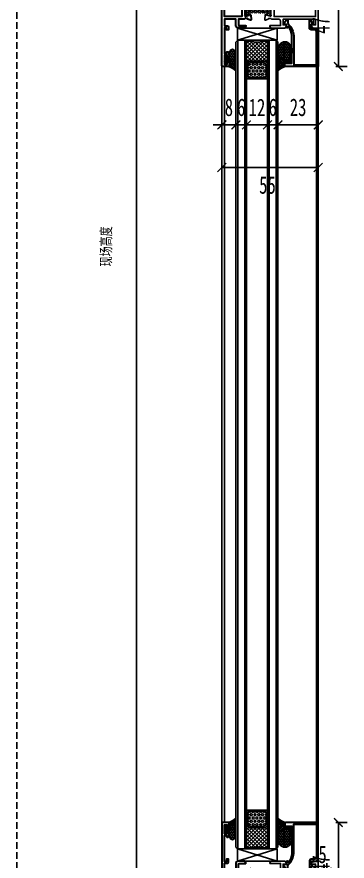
# Model space of a CAD drawing. Header units: millimetres. Extents: x 161920 to 181521, y -136232 to -127655.
# Drawn here: x 162578.9 to 162767.4, y -134174.9 to -133692.5 of the extents above; entities that cross this region are included whole.
import ezdxf
from ezdxf.enums import TextEntityAlignment as Align

# ---------------------------------------------------------------- set-up
doc = ezdxf.new("R2010")
doc.units = ezdxf.units.MM
doc.header["$LTSCALE"] = 10
doc.header["$PDMODE"] = 3
doc.linetypes.add('DASHED', pattern=[19.049999999999997, 12.7, -6.35])
for name, color, linetype in [('0BZ', 8, 'Continuous'), ('0XX', 6, 'DASHED'), ('2FC', 2, 'Continuous'), ('2FJ', 4, 'Continuous'), ('2MB1', 3, 'Continuous'), ('2MB2', 2, 'Continuous'), ('2PJ', 4, 'Continuous'), ('2TC', 8, 'Continuous'), ('2ZC', 3, 'Continuous'), ('4-Wide(立面宽线)', 4, 'Continuous'), ('USER', 7, 'Continuous'), ('填充层', 8, 'Continuous'), ('文字', 2, 'Continuous'), ('标注层', 6, 'Continuous'), ('看线层', 4, 'Continuous')]:
    doc.layers.add(name, color=color, linetype=linetype)
doc.styles.add('DIM', font='SimSun.ttf', dxfattribs={"width": 0.7})
doc.styles.add('kld-T', font='ros1.shx', dxfattribs={"width": 0.75, "bigfont": 'hztxt.shx'})
doc.dimstyles.new('3', dxfattribs={"dimscale": 3, "dimtxt": 2, "dimasz": 1, "dimexe": 1, "dimexo": 1, "dimgap": 1, "dimtad": 1, "dimdec": 0, "dimzin": 0, "dimdsep": 46, "dimtxsty": 'DIM', "dimblk": 'ARCHTICK', "dimcen": 0, "dimclrd": 5, "dimclre": 5, "dimclrt": 35, "dimadec": 0, "dimazin": 0, "dimtfac": 0.5, "dimtdec": 0, "dimtix": 1, "dimtmove": 2, "dimatfit": 2, "dimldrblk": 'A', "dimfxl": 0, "dimtolj": 1, "dimtzin": 0, "dimlwd": -1, "dimlwe": -1, "dimarcsym": 0})
doc.dimstyles.new('5', dxfattribs={"dimscale": 5, "dimtxt": 2, "dimasz": 1, "dimexe": 1, "dimexo": 1, "dimgap": 1, "dimtad": 1, "dimdec": 0, "dimzin": 0, "dimdsep": 46, "dimtxsty": 'DIM', "dimblk": 'ARCHTICK', "dimcen": 0, "dimclrd": 5, "dimclre": 5, "dimclrt": 35, "dimadec": 0, "dimazin": 0, "dimtfac": 0.5, "dimtdec": 0, "dimtix": 1, "dimtmove": 2, "dimatfit": 2, "dimldrblk": 'A', "dimfxl": 0, "dimtolj": 1, "dimtzin": 0, "dimlwd": -1, "dimlwe": -1, "dimarcsym": 0})

# ---------------------------------------------------------------- blocks, each defined once
blk = doc.blocks.new('zkblj')
at = {"layer": '填充层', "ltscale": 3}
h = blk.add_hatch(dxfattribs=at)
h.set_pattern_fill('ANSI37', color=256, scale=12, style=0)
h.set_pattern_definition([(225, (146.5795907769352, 7989.971856525051), (-1.060660171779821, 1.060660171779821), []), (135, (146.5795907769352, 7989.971856525051), (1.060660171779821, 1.060660171779821), [])])
edge = h.paths.add_edge_path()
edge.add_line((28.00046631204896, 7.500487147073727), (29.50052713540936, 6.000547972900222))
edge.add_line((29.50052713532932, 6.000547972857021), (17.00052714560638, 6.000041101247916))
edge.add_line((17.0005271458067, 6.000041101244278), (16.00056769635785, 5.000000552333859))
edge.add_ellipse((-7.999716132413596, 11.99902735312935), major_axis=(-17.67766952979107, 17.67766952979107), ratio=0.9999999999999944, start_angle=208.7421186201442, end_angle=241.2625280365262)
edge.add_line((16, 19.00000054086559), (17.00004054890701, 18.00004109142083))
edge.add_line((17.00004054885358, 18.00004109140718), (29.50004053857651, 18.00054796302015))
edge.add_line((29.50004053860903, 18.00054796301993), (28.00010136443598, 16.50048713965589))
edge.add_line((28.00010136445053, 16.50048713968135), (28.00046631201167, 7.500487147080321))
at = {"layer": '填充层'}
h = blk.add_hatch(dxfattribs=at)
h.set_pattern_fill('HEX', color=256, scale=5, style=0)
h.set_pattern_definition([(7.016709298534877e-15, (-167700.0082617879, 413937.3946767786), (0, 1.082531755), [0.625, -1.25]), (120, (-167700.0082617879, 413937.3946767786), (-0.9375000002333521, -0.5412658774999999), [0.6249999999999996, -1.249999999999999]), (59.99999999999999, (-167699.3832617879, 413937.3946767786), (-0.937500000233352, 0.5412658775000002), [0.625, -1.25])])
h.paths.add_polyline_path([(28.80000000004657, 7.800000540853944), (28.80000000004657, 16.20000054087723), (29.80000000004657, 17.20000054087723), (37.19999999995343, 17.20000054087723), (37.19999999995343, 6.800000540853944), (29.80000000004657, 6.800000540853944)])
at = {"layer": '看线层'}
for points in [[(28, 7.500000540865585), (28, 16.50000054086559), (29.5, 18.00000054086559), (38, 18.00000054086559), (38, 6.000000540865585), (29.5, 6.000000540865585)], [(28.80000000004657, 7.800000540853944), (28.80000000004657, 16.20000054087723), (29.80000000004657, 17.20000054087723), (37.19999999995343, 17.20000054087723), (37.19999999995343, 6.800000540853944), (29.80000000004657, 6.800000540853944)]]:
    blk.add_lwpolyline(points, close=True, dxfattribs=at)
blk.add_arc((-7.999716132413596, 11.99902735312935), 25.0000000001766, 343.7421185928078, 16.26252803664583, dxfattribs=at)
blk = doc.blocks.new('*U185')
at = {"layer": '2MB1', "color": 8}
for p, q in [((-110.8613696404498, 19.21417785646014), (-40.74558495540987, 19.21419265225632)), ((-110.8613696404498, 15.21418620173068), (-40.74558495541714, 15.21420099744864)), ((-110.8613696404498, 1.214194546855705), (-40.74558495540987, 1.214209342651884)), ((-110.8613696404498, -2.785797107873751), (-40.74558495541714, -2.785782312155789))]:
    blk.add_line(p, q, dxfattribs=at)
at = {"layer": '2MB1'}
for points in [[(-110.8613696404498, 14.21418699995052), (-41.74558495540987, 14.21420078069423), (-40.7455844898941, 15.21419243549462), (-40.74558448988682, 19.21419243549462), (-41.74558495540987, 20.21418409029866), (-110.8613696404498, 20.21417155366731)], [(-110.8613696404498, -3.785796309653907), (-41.74558495540987, -3.785782528910204), (-40.7455844898941, -2.785790874109807), (-40.74558448988682, 1.214209125890193), (-41.74558495540987, 2.214200780694227), (-110.8613696404498, 2.214188244062878)]]:
    blk.add_lwpolyline(points, dxfattribs=at)
at = {"layer": 'USER', "xscale": -1}
blk.add_blockref('zkblj', (-24.74559305188632, -3.785816667381368), dxfattribs=at)
blk = doc.blocks.new('A$C0DD2066B')
at = {"layer": '2TC'}
h = blk.add_hatch(dxfattribs=at)
h.set_pattern_fill('玻璃5', color=256, scale=5, style=0)
h.set_pattern_definition([(0, (-1882179.099975906, -423589.3478002002), (0.9375, 0.541265875), [0.625, -1.25]), (120, (-1882179.099975906, -423589.3478002002), (-0.9374999979516123, 0.5412658785479114), [0.6249999999999993, -1.249999999999999]), (59.99999999999999, (-1882179.099975906, -423589.3478002002), (2.048387709452371e-09, 1.082531753547911), [-1.25, 0.625])])
edge = h.paths.add_edge_path()
edge.add_ellipse((-8.99148947512731, -0.4750112397014163), major_axis=(-5.190702683059413, 9.413061183861816e-07), ratio=0.7960017487506148, start_angle=0, end_angle=360)
h = blk.add_hatch(dxfattribs=at)
h.set_pattern_fill('ANSI36', color=256, scale=5, style=0)
h.set_pattern_definition([(45, (-1882179.099975906, -423589.3478002002), (0.3314563036811942, 1.215339780164378), [1.5625, -0.3125, 0, -0.3125])])
edge = h.paths.add_edge_path()
edge.add_ellipse((-7.978189208079129, -0.5534186342265457), major_axis=(2.954389849595445, 2.954389849595446), ratio=1, start_angle=210.9644115849353, end_angle=419.0356264074792, ccw=False)
edge.add_line((-8.99149022065103, -4.606819652603008), (2.682168448576704, -4.606821770081297))
edge.add_arc((8.313289429061115, 1.755923239514232), 8.496708042176365, 191.926646740099, 228.4907086360346, ccw=False)
edge.add_arc((-0.5, 0), 0.5, -90, 0, ccw=False)
edge.add_line((-0.5, -0.5), (-2, -0.5))
edge.add_line((-2, -0.5), (-2, 3.499984733294696))
edge.add_line((-2, 3.499984733294696), (-8.991492911009118, 3.499981712258887))
at = {"layer": '2PJ'}
blk.add_arc((8.313289425568655, 1.755923237651587), 8.496708038387105, 191.9266467321712, 228.4907086453146, dxfattribs=at)
blk.add_ellipse((-8.99148947512731, -0.4750112397014163), major_axis=(-5.190702683059413, 9.413061183861816e-07), ratio=0.7960017487506146, dxfattribs=at)
blk = doc.blocks.new('A$C240C2789')
at = {"layer": '2TC'}
h = blk.add_hatch(dxfattribs=at)
h.set_pattern_fill('玻璃5', color=256, scale=5, style=0)
h.set_pattern_definition([(0, (-1882103.781274545, -423169.8712055905), (0.9375, 0.541265875), [0.625, -1.25]), (120, (-1882103.781274545, -423169.8712055905), (-0.9374999979516123, 0.5412658785479114), [0.6249999999999998, -1.25]), (59.99999999999999, (-1882103.781274545, -423169.8712055905), (2.048387709452371e-09, 1.082531753547911), [-1.25, 0.625])])
edge = h.paths.add_edge_path()
edge.add_ellipse((-5.738144521834329, 2.399212151474785), major_axis=(4.18348565556973, -8.886360581558757e-07), ratio=0.4902188362471073, start_angle=0, end_angle=360)
h = blk.add_hatch(dxfattribs=at)
h.set_pattern_fill('ANSI36', color=256, scale=5, style=0)
h.set_pattern_definition([(45, (-1882103.781274545, -423169.8712055905), (0.3314563036811942, 1.215339780164378), [1.5625, -0.3125, 0, -0.3125])])
edge = h.paths.add_edge_path()
edge.add_line((2.414850241271779, 4.450033889268525), (-5.738144080154598, 4.450035621004645))
edge.add_ellipse((-5.738144521834329, 2.399212151474785), major_axis=(4.18348565556973, -8.886360581558757e-07), ratio=0.4902188362471073, start_angle=269.99999999373154, end_angle=450.00000000127875, ccw=False)
edge.add_line((-5.738144957460463, 0.3483886819449253), (-5.276264742249623, -0.4516113179270178))
edge.add_arc((-5.449469822924584, -0.5516113179037347), 0.1999999999996716, -90, 30.00000000595861, ccw=False)
edge.add_line((-5.449469822924584, -0.7516113179153763), (-6.4997625190299, -0.7516113179153763))
edge.add_line((-6.4997625190299, -0.7516113179153763), (-6.4997625190299, -2.351611318008509))
edge.add_line((-6.4997625190299, -2.351611318008509), (-1.4997625190299, -2.351611318008509))
edge.add_line((-1.4997625190299, -2.351611318008509), (-1.4997625190299, -0.7516113179153763))
edge.add_line((-1.4997625190299, -0.7516113179153763), (-2.550055215368047, -0.7516113179153763))
edge.add_arc((-2.550055215368047, -0.5516113178455271), 0.2000000000666607, 150.0000000129507, 270, ccw=False)
edge.add_line((-2.723260296275839, -0.4516113178106025), (-2.261380080832168, 0.3483886819449253))
edge.add_line((-2.261380080832168, 0.3483886819449253), (-0.5997625191230327, 0.3483886819449253))
edge.add_arc((-0.5997625191230327, -0.1516113180550747), 0.4999999999999999, 0, 90, ccw=False)
edge.add_arc((9.863470055628568, -2.608224829833489), 10.26162527495612, 136.5413824060386, 166.1489820002537, ccw=False)
at = {"layer": '2PJ'}
blk.add_arc((9.863470055628568, -2.608224829717074), 10.26162527492428, 136.5413824073322, 166.1489820022335, dxfattribs=at)
blk.add_ellipse((-5.738144521834329, 2.399212151474785), major_axis=(4.18348565556973, -8.886360581558757e-07), ratio=0.4902188362471073, dxfattribs=at)
blk = doc.blocks.new('平开窗-BK1')
at = {"layer": '2TC'}
h = blk.add_hatch(dxfattribs=at)
h.set_pattern_fill('AR-HBONE', color=256, scale=0.2, angle=-90.00000000000001, style=0)
h.set_pattern_definition([(45.00000000000001, (284.4403359887656, 568.1997147928341), (1.131370849898476, 2.966472954665309e-16), [2.4, -0.8]), (315, (285.0060214137193, 568.7654002177878), (1.131370849898476, 2.966472954665309e-16), [2.4, -0.8])])
h.paths.add_polyline_path([(8.411152991466224, 40.97720994561678), (8.978697980754077, 39.99419418111211), (9.422576987650245, 39.22537072090199, -0.1314389319920694), (9.582842980744317, 38.62624379288172), (9.582842980744317, 30.1621436366695, -0.1314392328727509), (9.422576245386153, 29.56301535357488), (8.978697980754077, 28.79419418115867), (8.411152818705887, 27.81117711839033, 0.132076207753342), (8.382842980790883, 27.70587428560248), (8.382842980790883, 27.39419418125181, 0.4142135623733031), (8.782842980697751, 26.99419418111211), (12.18284298083745, 26.99419418111211, 0.4142135623725955), (12.58284298074432, 27.39419418125181), (12.58284298074432, 27.76214122277452), (12.55488199437968, 27.81057115778094, 0.0008275894133876069), (12.55453440826386, 27.81117319565965), (11.98698798078112, 28.79419418115867), (11.54311200184748, 29.563009659003, -0.1314401784763497), (11.38284298079088, 30.16214202408446), (11.38284298079088, 38.62624540546676, -0.1314398789667355), (11.54311126284301, 39.22537642106181), (11.98698798078112, 39.99419418111211), (12.55453427741304, 40.97721394075779, 0.1320735268296321), (12.58284298074432, 41.08251476631267), (12.58284298074432, 41.39419418125181, 0.4142135623730535), (12.18284298083745, 41.79419418115867), (8.782842980697751, 41.79419418115867, 0.4142135623732616), (8.382842980790883, 41.39419418125181), (8.382842980790883, 41.02624427288538), (8.410802971804515, 40.97781619679881, 0.0008333789762423857)])
h = blk.add_hatch(dxfattribs=at)
h.set_pattern_fill('AR-HBONE', color=256, scale=0.2, angle=-90.00000000000001, style=0)
h.set_pattern_definition([(45.00000000000001, (291.6524932764005, 568.1997147928341), (1.131370849898476, 2.966472954665309e-16), [2.4, -0.8]), (315, (292.2181787013542, 568.7654002177878), (1.131370849898476, 2.966472954665309e-16), [2.4, -0.8])])
h.paths.add_polyline_path([(15.62331027910113, 40.97720994561678), (16.19085526838899, 39.99419418111211), (16.63473427505232, 39.22537072090199, -0.1314389319920694), (16.79500026837923, 38.62624379288172), (16.79500026837923, 30.1621436366695, -0.1314392328727509), (16.63473353278823, 29.56301535357488), (16.19085526838899, 28.79419418115867), (15.6233101063408, 27.81117711839033, 0.132076207753342), (15.59500026842579, 27.70587428560248), (15.59500026842579, 27.39419418125181, 0.4142135623733031), (15.99500026833266, 26.99419418111211), (19.39500026823953, 26.99419418111211, 0.4142135623725955), (19.79500026837923, 27.39419418125181), (19.79500026837923, 27.76214122277452), (19.76703928178176, 27.81057115778094, 0.0008275894133876069), (19.76669169566594, 27.81117319565965), (19.19914526841603, 28.79419418115867), (18.75526928948238, 29.563009659003, -0.1314401784763497), (18.59500026842579, 30.16214202408446), (18.59500026842579, 38.62624540546676, -0.1314398789667355), (18.75526855047792, 39.22537642106181), (19.19914526841603, 39.99419418111211), (19.76669156504795, 40.97721394075779, 0.1320735268296321), (19.79500026837923, 41.08251476631267), (19.79500026837923, 41.39419418125181, 0.4142135623730535), (19.39500026823953, 41.79419418115867), (15.99500026833266, 41.79419418115867, 0.4142135623732616), (15.59500026842579, 41.39419418125181), (15.59500026842579, 41.02624427288538), (15.62296025943942, 40.97781619679881, 0.0008333790536643452)])
at = {"layer": '2ZC', "lineweight": 30}
blk.add_lwpolyline([(41.30486931605265, 52.29351594106993), (40.90486931614578, 52.29351594106993, 0.4142135623730948), (40.60486931609921, 51.99351594125619), (40.60486931609921, 51.59351594111649, 0.4142135623731227), (40.90486931614578, 51.29351594106993), (41.60486931609921, 51.29351594106993), (42.07488281908445, 50.89441594126401), (43.36686931597069, 50.89441594126401), (43.82886931602843, 51.59441594121745, 0.5747035855752572), (43.65486931614578, 51.89441594126401), (42.60486931609921, 51.89441594126401), (42.60486931609921, 53.49441594112432), (47.60486931609921, 53.49441594112432), (47.60486931609921, 51.89441594126401), (46.55486931605265, 51.89441594126401, 0.5773502692381147), (46.38166423537768, 51.59441594121745), (46.84386931592599, 50.89441594126401), (48.50486931600608, 50.89441594126401, 0.414213562373095), (49.00486931600608, 51.39441594126401), (49.00486931600608, 54.49441594112432, 0.414213562373095), (48.50486931600608, 54.99441594112432), (21.90485769230872, 54.99441594112432), (-3.068381920456886e-05, 54.99441594112432), (-3.068381920456886e-05, 50.74441594112432, 0.9999999999999999), (1.499969316180795, 50.74441594112432), (1.499969316180795, 53.49441053689225), (5.999969316180795, 53.49441053689225), (5.999969316180795, 42.46027368766954, 0.2679491924311503), (6.249969316180795, 42.02726098586572, -0.267949192431141), (6.499969316180795, 41.5942482840619), (6.499969316180795, 40.5942482840619, -0.414213562373081), (6.199969316134229, 40.29424828401534), (6.099969316041097, 40.29424828401534), (5.51856546336785, 38.69685432704864, 0.5486187866266737), (5.826619972474873, 38.29538987454725), (8.409967216895893, 38.52140347234672), (8.841390672372654, 38.95282692782348, 0.5773502691896827), (8.751733125187457, 39.28743344912073), (8.363402698654681, 39.39148627332179), (7.799969315994531, 41.49424828396877), (7.799969315994531, 41.69424828392221, -0.8430389971008876), (8.382812028517947, 41.79424828401534), (12.39996931608766, 41.79424828401534, -0.4142135623730953), (12.69996931613423, 41.49424828396877), (12.69996931613423, 41.18872873851797), (11.72925915662199, 39.59845021035289, 0.5855240683198423), (11.89996931608766, 39.29424828401534), (13.49749999982305, 39.29424828401534, -0.9999999999999715), (14.49749999982305, 39.29424828401534), (16.09503068379126, 39.29424828401534, 0.5855240683198423), (16.26574084325694, 39.59845021035289), (15.2950306837447, 41.18872873851797), (15.2950306837447, 41.49424828396877, -0.4142135623730951), (15.59503068379126, 41.79424828401534), (19.61218797136098, 41.79424828401534, -0.8430389971008876), (20.19503068365157, 41.69424828392221), (20.19503068365157, 41.49424828396877), (19.63159730122425, 39.39148627332179), (19.24326687469147, 39.28743344912073, 0.5773502691896827), (19.15360932750627, 38.95282692782348), (19.58503278298303, 38.52140347234672), (22.16838002740405, 38.29538987454725, 0.5486187866266737), (22.47643453651108, 38.69685432704864), (21.89503068383783, 40.29424828401534), (21.7950306837447, 40.29424828401534, -0.4142135623730813), (21.49503068369813, 40.5942482840619), (21.49503068369813, 41.5941937576863, -0.2710354136241196), (21.7500306838192, 42.03005497407867, 0.271035413624148), (22.00503068370745, 42.46591619047103), (22.00503068370745, 45.49242749455152), (25.20485769212246, 45.49242749455152, -0.4142135623732337), (25.50485769216903, 45.19242749473779), (25.50485769216903, 41.59018862660741, 0.5795574611325127), (25.95657308911905, 41.33137897023698), (26.90485769230872, 41.88726771477377), (26.90485769230872, 45.99242749455152, 0.4142135623730617), (25.90485769230872, 46.99242749455152), (22.00498517137021, 46.99242749455152), (22.00485769216903, 53.49441594112432), (25.80485769221559, 53.49441594112432), (25.80485769221559, 51.79351594106993, 0.414213562373095), (26.30485769221559, 51.29351594106993), (28.00485769216903, 51.29351594106993), (28.00485769216903, 52.29351594106993), (26.80485769221559, 52.29351594106993), (26.80485769221559, 53.49441594112432), (41.30486931605265, 53.49441594112432, -0.4142135623731228), (41.60486931609921, 53.19441594107775), (41.60486931609921, 52.59351594111649, -0.414213562373095)], format="xyb", close=True, dxfattribs=at)
blk.add_lwpolyline([(7.499969316180795, 53.49441594112432), (7.499969316180795, 43.5942482840619), (20.50485769216903, 43.5942482840619), (20.50485769216903, 53.49141594109824)], close=True, dxfattribs=at)
at = {"layer": '2ZC'}
blk.add_lwpolyline([(16.26571015943773, 29.18999183125561), (15.29499999992549, 27.59971330309054), (15.29499999992549, 27.29419375763973, 0.4142135623162661), (15.59499999997206, 26.99419375759317), (19.61215728754178, 26.99419375759317, 0.8430389969766509), (20.19499999983236, 27.0941937576863), (20.19499999983236, 27.29419375763973), (19.63156661717221, 29.39695576828672), (19.24323619087227, 29.50100859225495, -0.5773502693255007), (19.15357864368707, 29.83561511378502), (19.585002098931, 30.26703856926179), (22.16834934358485, 30.49305216706125, -0.5486187866357808), (22.47640385269187, 30.09158771455986), (21.89500000001863, 28.49419375759317), (21.79499999992549, 28.49419375759317, 0.41421356214578), (21.49499999987893, 28.1941937575466), (21.49499999987893, 27.1941937575466, 0.2679491923720631), (21.74499999987893, 26.76118105574278, -0.267949192415794), (21.99499999987893, 26.32816835370613), (21.99499999987893, 22.49162135150982, 0.414213562373095), (22.99499999987893, 21.49162135150982), (25.59499999997206, 21.49162135150982), (25.59499999997206, 27.38824838254368, -0.5793512968246759), (26.04655558802187, 27.64715165336384), (26.99499999987893, 27.09195569128497), (26.99499999987893, 18.8844197615399), (25.4944117302075, 18.0148763723555, -0.5762198023632081), (25.19499999983236, 18.18841976154363), (25.19499999983236, 19.99162135150982), (21.99499999987893, 19.99162135150982), (21.99499999987893, 1.494621351768728), (25.19499999983236, 1.494621351535898), (25.19499999983236, 3.795621351513546, -0.5762198027240982), (25.4944117302075, 3.969164740468841), (26.99499999987893, 3.099621351517271), (26.99499999987893, -0.005378648464102298), (0, -0.005378648464102298), (-0.0001326007768511772, 4.244606875057798, -1.00001560041192), (1.499865838559344, 4.244630275468808), (1.499865838559344, 1.494621351535898), (6, 1.494621351535898), (6, 13.14202135143569), (6.302999999839813, 13.44462135148933), (6, 13.7473213513731), (6, 26.32816835370613, -0.2679491924157939), (6.25, 26.76118105574278, 0.2679491923720632), (6.5, 27.1941937575466), (6.5, 28.1941937575466, 0.4142135623162663), (6.199999999953434, 28.49419375759317), (6.099999999860302, 28.49419375759317), (5.518596147187054, 30.09158771455986, -0.5486187865513317), (5.826650656294078, 30.49305216706125), (8.409997900947928, 30.26703856926179), (8.841421356191859, 29.83561511378502, -0.5773502693255007), (8.751763809006661, 29.50100859225495), (8.363433382473886, 29.39695576828672), (7.799999999813735, 27.29419375763973), (7.799999999813735, 27.0941937576863, 0.8430389969489906), (8.382842712337151, 26.99419375759317), (12.39999999990687, 26.99419375759317, 0.414213562373095), (12.69999999995343, 27.29419375763973), (12.69999999995343, 27.59971330309054), (11.7292898404412, 29.18999183125561, -0.5855240679998871), (11.89999999990687, 29.49419375759317), (13.49749999982305, 29.49419375759317, 0.9999999999999999), (14.49749999982305, 29.49419375759317), (16.09499999997206, 29.49419375759317, -0.5855240679998871), (16.26571015967056, 29.18999183102278)], format="xyb", dxfattribs=at)
blk.add_lwpolyline([(7.499888376099989, 25.19418875983683), (7.499888376099989, 1.494621351768728), (20.49477675231174, 1.494621351768728), (20.49477675231174, 25.19118875981076)], close=True, dxfattribs=at)
at = {"layer": '文字', "style": 'kld-T', "width": 0.75}
blk.add_text('PK5501 ', height=0.9600000000000002, dxfattribs=at).set_placement((7.957349557662383, 0.8252744747442193), align=Align.MIDDLE_LEFT)
blk = doc.blocks.new('A$C4D57296D')
at = {"layer": '标注层'}
blk.add_blockref('平开窗-BK1', (0, 0), dxfattribs=at)
blk = doc.blocks.new('A$C764F320E')
at = {"layer": '2FC', "lineweight": 30}
blk.add_lwpolyline([(-24.09999613068067, -4.000222000060603), (-21.99987000832334, -4.000222000060603), (-21.99992700014263, -0.5003589999396354), (-21.49989600013942, -0.5003520001191646), (-21.49990400020033, -0.0003520001191645861), (0, 0), (0, -18.5001690001227, -0.414213562373095), (-0.5, -19.0001690001227), (-2, -19.0001690001227), (-2, -15.000184266828), (-17.59592680865899, -15.00019100587815, 0.2006680091547975), (-22.86492919223383, -17.20019328244962), (-22.20681043993682, -17.41508062579669, -0.853460021317307), (-22.29992999997921, -18.00026200013235), (-23.99996000016108, -18.00024726660922), (-23.99996000016108, -19.60022499994375, -0.6104819596029583), (-24.31630600010976, -19.76294500008225), (-26.49086643755436, -18.20688546216115, -0.7293416224067294), (-26.19994199997745, -17.30023699998856), (-24.75191021151841, -17.30023699998856, 0.2195849521490703), (-23.99106308608316, -16.94916816102341, -0.2197185801068457), (-17.59566398663446, -14.00019100564532), (-1, -14.00018383469433), (-1, -1.00001637195237), (-19.99991894257255, -1.000327442772686, 0.4142135373502237), (-20.99990257062018, -2.000343729043379), (-20.99987001041882, -4.000078116776422, -0.4142557054092502), (-21.99986999994144, -5.000222000060603), (-26.69992700009607, -5.000222000060603), (-26.69992700009607, -4.441684002056718), (-24.5267816092819, -3.428329663816839, -0.5486187866266656), (-24.09999613068067, -3.700222000014037)], format="xyb", close=True, dxfattribs=at)
at = {"layer": '文字', "style": 'kld-T', "width": 0.75}
blk.add_text('PK5551 ', height=0.9600000000000002, dxfattribs=at).set_placement((-12.42605460784398, -0.4735691532259807), align=Align.MIDDLE_LEFT)
blk = doc.blocks.new('_ArchTick')
at = {"color": 0, "linetype": 'ByBlock', "const_width": 0.15}
blk.add_lwpolyline([(-0.5, -0.5), (0.5, 0.5)], dxfattribs=at)
blk = doc.blocks.new('*D255')
at = {"color": 5, "ltscale": 0.15}
for p, q in [((162750.8563645199, -134199.8820266845), (162750.8563645199, -134176.1644152796)), ((162755.8563645199, -134199.8820266845), (162755.8563645199, -134176.1644152796)), ((162750.8563645199, -134181.1644152796), (162745.8563645199, -134181.1644152796)), ((162755.8563645199, -134181.1644152796), (162750.8563645199, -134181.1644152796)), ((162755.8563645199, -134181.1644152796), (162760.8563645199, -134181.1644152796))]:
    blk.add_line(p, q, dxfattribs=at)
at = {"layer": 'Defpoints', "color": 0, "ltscale": 0.15}
for p in [(162750.8563645199, -134181.1644152796), (162750.8563645199, -134204.8820266845), (162755.8563645199, -134204.8820266845)]:
    blk.add_point(p, dxfattribs=at)
at = {"color": 5, "ltscale": 0.15, "xscale": 5, "yscale": 5, "zscale": 5}
blk.add_blockref('_ArchTick', (162750.8563645199, -134181.1644152796), dxfattribs=at)
at = {"color": 5, "ltscale": 0.15, "xscale": 5, "yscale": 5, "zscale": 5, "rotation": 180}
blk.add_blockref('_ArchTick', (162755.8563645199, -134181.1644152796), dxfattribs=at)
at = {"color": 35, "ltscale": 0.15, "insert": (162753.3563645199, -134171.1644152796), "char_height": 10, "attachment_point": 5, "style": 'DIM'}
blk.add_mtext('\\A1;5', dxfattribs=at)
blk = doc.blocks.new('A')
for p, q in [((-1.435067392276324, 1.147654099946521), (-1.089590771724033, 1.437450103912852)), ((-1.435067392276324, 1.147654099946521), (-0.3688396396728422, 0)), ((-1.089590771724033, 1.437450103912852), (0, 0)), ((-0.3688396396728422, 3.637978807091713e-12), (-2.127066897330224, 0)), ((-1.435067392276324, -1.147654099946521), (-0.3688396396728422, 0)), ((-1.089590771724033, -1.437450103912852), (0, 0)), ((-1.435067392276324, -1.147654099946521), (-1.089590771724033, -1.437450103912852))]:
    blk.add_line(p, q)
for points in [[(-1.435067392276324, 1.147654099946521), (-1.089590771724033, 1.437450103912852), (-0.3688396396728422, 0), (0, 0)], [(-1.435067392276324, -1.147654099946521), (-1.089590771724033, -1.437450103912852), (-0.3688396396728422, 0), (0, 0)]]:
    blk.add_solid(points)
blk = doc.blocks.new('*D259')
at = {"color": 5, "ltscale": 0.15}
for p, q in [((162695.8556184488, -133784.2433272571), (162695.8556184488, -133749.2433272571)), ((162703.9030577067, -133784.2433272571), (162703.9030577067, -133749.2433272571)), ((162695.8556184488, -133754.2433272571), (162690.8556184488, -133754.2433272571)), ((162703.9030577067, -133754.2433272571), (162695.8556184488, -133754.2433272571)), ((162703.9030577067, -133754.2433272571), (162708.9030577067, -133754.2433272571))]:
    blk.add_line(p, q, dxfattribs=at)
at = {"layer": 'Defpoints', "color": 0, "ltscale": 0.15}
for p in [(162695.8556184488, -133754.2433272571), (162695.8556184488, -134109.4518962849), (162703.9030577067, -134109.4519024604)]:
    blk.add_point(p, dxfattribs=at)
at = {"color": 5, "ltscale": 0.15, "xscale": 5, "yscale": 5, "zscale": 5}
blk.add_blockref('_ArchTick', (162695.8556184488, -133754.2433272571), dxfattribs=at)
at = {"color": 5, "ltscale": 0.15, "xscale": 5, "yscale": 5, "zscale": 5, "rotation": 180}
blk.add_blockref('_ArchTick', (162703.9030577067, -133754.2433272571), dxfattribs=at)
at = {"color": 35, "ltscale": 0.15, "insert": (162699.8793380778, -133744.2433272571), "char_height": 10, "attachment_point": 5, "style": 'DIM'}
blk.add_mtext('\\A1;8', dxfattribs=at)
blk = doc.blocks.new('*D260')
at = {"color": 5, "ltscale": 0.15}
for p, q in [((162703.9030577067, -133784.2433305157), (162703.9030577067, -133749.2433305157)), ((162709.9030422605, -133784.2433305157), (162709.9030422605, -133749.2433305157)), ((162703.9030577067, -133754.2433305157), (162698.9030577067, -133754.2433305157)), ((162703.9030577067, -133754.2433305157), (162709.9030422605, -133754.2433305157)), ((162709.9030422605, -133754.2433305157), (162714.9030422605, -133754.2433305157))]:
    blk.add_line(p, q, dxfattribs=at)
at = {"layer": 'Defpoints', "color": 0, "ltscale": 0.15}
for p in [(162709.9030422605, -133754.2433305157), (162703.9030577067, -134109.4519024604), (162709.9030422605, -134109.4518995435)]:
    blk.add_point(p, dxfattribs=at)
at = {"color": 5, "ltscale": 0.15, "xscale": 5, "yscale": 5, "zscale": 5}
blk.add_blockref('_ArchTick', (162703.9030577067, -133754.2433305157), dxfattribs=at)
at = {"color": 5, "ltscale": 0.15, "xscale": 5, "yscale": 5, "zscale": 5, "rotation": 180}
blk.add_blockref('_ArchTick', (162709.9030422605, -133754.2433305157), dxfattribs=at)
at = {"color": 35, "ltscale": 0.15, "insert": (162706.9030499836, -133744.2433305157), "char_height": 10, "attachment_point": 5, "style": 'DIM'}
blk.add_mtext('\\A1;6', dxfattribs=at)
blk = doc.blocks.new('*D261')
at = {"color": 5, "ltscale": 0.15}
for p, q in [((162709.9030422605, -133784.2433294486), (162709.9030422605, -133749.2433294486)), ((162721.9030416505, -133784.2433294486), (162721.9030416505, -133749.2433294486)), ((162709.9030422605, -133754.2433294486), (162704.9030422605, -133754.2433294486)), ((162709.9030422605, -133754.2433294486), (162721.9030416505, -133754.2433294486)), ((162721.9030416505, -133754.2433294486), (162726.9030416505, -133754.2433294486))]:
    blk.add_line(p, q, dxfattribs=at)
at = {"layer": 'Defpoints', "color": 0, "ltscale": 0.15}
for p in [(162721.9030416505, -133754.2433294486), (162709.9030422605, -134109.4519012634), (162721.9030416505, -134109.4518984765)]:
    blk.add_point(p, dxfattribs=at)
at = {"color": 5, "ltscale": 0.15, "xscale": 5, "yscale": 5, "zscale": 5}
blk.add_blockref('_ArchTick', (162709.9030422605, -133754.2433294486), dxfattribs=at)
at = {"color": 5, "ltscale": 0.15, "xscale": 5, "yscale": 5, "zscale": 5, "rotation": 180}
blk.add_blockref('_ArchTick', (162721.9030416505, -133754.2433294486), dxfattribs=at)
at = {"color": 35, "ltscale": 0.15, "insert": (162715.9030419555, -133744.2433294486), "char_height": 10, "attachment_point": 5, "style": 'DIM'}
blk.add_mtext('\\A1;12', dxfattribs=at)
blk = doc.blocks.new('*D262')
at = {"color": 5, "ltscale": 0.15}
for p, q in [((162721.9030410162, -133784.2433288619), (162721.9030410162, -133749.2433288619)), ((162727.90302557, -133784.2433288619), (162727.90302557, -133749.2433288619)), ((162721.9030410162, -133754.2433288619), (162716.9030410162, -133754.2433288619)), ((162721.9030410162, -133754.2433288619), (162727.90302557, -133754.2433288619)), ((162727.90302557, -133754.2433288619), (162732.90302557, -133754.2433288619))]:
    blk.add_line(p, q, dxfattribs=at)
at = {"layer": 'Defpoints', "color": 0, "ltscale": 0.15}
for p in [(162727.90302557, -133754.2433288619), (162721.9030410162, -134109.4518990867), (162727.90302557, -134109.4518978897)]:
    blk.add_point(p, dxfattribs=at)
at = {"color": 5, "ltscale": 0.15, "xscale": 5, "yscale": 5, "zscale": 5}
blk.add_blockref('_ArchTick', (162721.9030410162, -133754.2433288619), dxfattribs=at)
at = {"color": 5, "ltscale": 0.15, "xscale": 5, "yscale": 5, "zscale": 5, "rotation": 180}
blk.add_blockref('_ArchTick', (162727.90302557, -133754.2433288619), dxfattribs=at)
at = {"color": 35, "ltscale": 0.15, "insert": (162724.9030332931, -133744.2433288619), "char_height": 10, "attachment_point": 5, "style": 'DIM'}
blk.add_mtext('\\A1;6', dxfattribs=at)
blk = doc.blocks.new('*D263')
at = {"color": 5, "ltscale": 0.15}
for p, q in [((162727.9030255699, -133784.2433288865), (162727.9030255699, -133749.2433288865)), ((162750.8549434116, -133784.2433288865), (162750.8549434116, -133749.2433288865)), ((162727.9030255699, -133754.2433288865), (162750.8549434116, -133754.2433288865))]:
    blk.add_line(p, q, dxfattribs=at)
at = {"layer": 'Defpoints', "color": 0, "ltscale": 0.15}
for p in [(162750.8549434116, -133754.2433288865), (162727.9030255699, -134109.4518921639), (162750.8549434116, -134109.4518979143)]:
    blk.add_point(p, dxfattribs=at)
at = {"color": 5, "ltscale": 0.15, "xscale": 5, "yscale": 5, "zscale": 5, "rotation": 180}
blk.add_blockref('_ArchTick', (162727.9030255699, -133754.2433288865), dxfattribs=at)
at = {"color": 5, "ltscale": 0.15, "xscale": 5, "yscale": 5, "zscale": 5}
blk.add_blockref('_ArchTick', (162750.8549434116, -133754.2433288865), dxfattribs=at)
at = {"color": 35, "ltscale": 0.15, "insert": (162739.3789844908, -133744.2433288865), "char_height": 10, "attachment_point": 5, "style": 'DIM'}
blk.add_mtext('\\A1;23', dxfattribs=at)
blk = doc.blocks.new('*D264')
at = {"color": 5, "ltscale": 0.15}
for p, q in [((162695.8556184486, -133808.5759043876), (162695.8556184486, -133773.5759043876)), ((162750.8549434116, -133808.5759043876), (162750.8549434116, -133773.5759043876)), ((162695.8556184486, -133778.5759043876), (162750.8549434116, -133778.5759043876))]:
    blk.add_line(p, q, dxfattribs=at)
at = {"layer": 'Defpoints', "color": 0, "ltscale": 0.15}
for p in [(162750.8549434116, -133778.5759043876), (162695.8556184486, -134127.7844779862), (162750.8549434116, -134127.7844734155)]:
    blk.add_point(p, dxfattribs=at)
at = {"color": 5, "ltscale": 0.15, "xscale": 5, "yscale": 5, "zscale": 5, "rotation": 180}
blk.add_blockref('_ArchTick', (162695.8556184486, -133778.5759043876), dxfattribs=at)
at = {"color": 5, "ltscale": 0.15, "xscale": 5, "yscale": 5, "zscale": 5}
blk.add_blockref('_ArchTick', (162750.8549434116, -133778.5759043876), dxfattribs=at)
at = {"color": 35, "ltscale": 0.15, "insert": (162721.9030410162, -133788.6575250286), "char_height": 10, "attachment_point": 5, "style": 'DIM'}
blk.add_mtext('\\A1;55', dxfattribs=at)
blk = doc.blocks.new('*D280')
at = {"color": 5, "ltscale": 0.15}
for p, q in [((162760.8563645191, -133673.8820266815), (162767.3563645158, -133673.8820266815)), ((162762.3563645158, -133673.8820266815), (162762.3563645158, -133720.8769714769)), ((162760.8563645158, -133720.8769714769), (162767.3563645158, -133720.8769714769))]:
    blk.add_line(p, q, dxfattribs=at)
at = {"layer": 'Defpoints', "color": 0, "ltscale": 0.15}
for p in [(162755.8563645191, -133673.8820266815), (162755.8563645158, -133720.8769714769), (162762.3563645158, -133720.8769714769)]:
    blk.add_point(p, dxfattribs=at)
at = {"color": 5, "ltscale": 0.15, "xscale": 5, "yscale": 5, "zscale": 5}
for p, rotation in [((162762.3563645158, -133673.8820266815), 90), ((162762.3563645158, -133720.8769714769), 270)]:
    blk.add_blockref('_ArchTick', p, dxfattribs=dict(at, rotation=rotation))
at = {"color": 35, "ltscale": 0.15, "insert": (162752.3563645159, -133697.3794990792), "char_height": 10, "attachment_point": 5, "rotation": 90, "style": 'DIM'}
blk.add_mtext('\\A1;47', dxfattribs=at)
blk = doc.blocks.new('*D292')
at = {"color": 5, "ltscale": 0.15}
for p, q in [((162760.8563645164, -134152.8870818892), (162767.3563645164, -134152.8870818892)), ((162762.3563645164, -134199.8820266845), (162762.3563645164, -134152.8870818892)), ((162760.8563645197, -134199.8820266845), (162767.3563645164, -134199.8820266845))]:
    blk.add_line(p, q, dxfattribs=at)
at = {"layer": 'Defpoints', "color": 0, "ltscale": 0.15}
for p in [(162755.8563645164, -134152.8870818892), (162762.3563645164, -134152.8870818892), (162755.8563645197, -134199.8820266845)]:
    blk.add_point(p, dxfattribs=at)
at = {"color": 5, "ltscale": 0.15, "xscale": 5, "yscale": 5, "zscale": 5}
for p, rotation in [((162762.3563645164, -134152.8870818892), 90), ((162762.3563645164, -134199.8820266845), 270)]:
    blk.add_blockref('_ArchTick', p, dxfattribs=dict(at, rotation=rotation))
at = {"color": 35, "ltscale": 0.15, "insert": (162752.3563645164, -134176.3845542869), "char_height": 10, "attachment_point": 5, "rotation": 90.00000000000001, "style": 'DIM'}
blk.add_mtext('\\A1;47', dxfattribs=at)
blk = doc.blocks.new('*D315')
at = {"layer": '4-Wide(立面宽线)', "color": 5, "ltscale": 0.15}
for p, q in [((162659.0382300562, -133668.8820266815), (162644.0382300562, -133668.8820266815)), ((162647.0382300562, -134199.8820266845), (162647.0382300562, -133668.8820266815)), ((162659.0382300562, -134199.8820266845), (162644.0382300562, -134199.8820266845))]:
    blk.add_line(p, q, dxfattribs=at)
at = {"layer": 'Defpoints', "color": 0, "ltscale": 0.15}
for p in [(162647.0382300562, -133668.8820266815), (162675.5715405036, -133668.8820266815), (162690.8565699291, -134199.8820266845)]:
    blk.add_point(p, dxfattribs=at)
at = {"layer": '4-Wide(立面宽线)', "color": 5, "ltscale": 0.15, "xscale": 3, "yscale": 3, "zscale": 3}
for p, rotation in [((162647.0382300562, -133668.8820266815), 90), ((162647.0382300562, -134199.8820266845), 270)]:
    blk.add_blockref('_ArchTick', p, dxfattribs=dict(at, rotation=rotation))
at = {"layer": '4-Wide(立面宽线)', "color": 35, "ltscale": 0.15, "insert": (162630.0456592048, -133823.6923621646), "char_height": 6, "attachment_point": 5, "rotation": 90, "style": 'DIM'}
blk.add_mtext('\\A1;现场高度', dxfattribs=at)

msp = doc.modelspace()

# ---------------------------------------------------------------- linework, layer by layer
at = {"layer": '0BZ', "linetype": 'DASHED', "ltscale": 0.03}
msp.add_line((162578.8563645199, -133666.8820266815), (162578.8563645199, -134201.8820266845), dxfattribs=at)
at = {"layer": '0XX', "ltscale": 3}
for p, q in [((162697.3565699299, -133720.8868995717), (162697.3556184488, -134109.4518962849)), ((162749.8549434118, -133720.8769736279), (162749.853991931, -134109.451914262)), ((162697.3565699299, -134152.8771537943), (162697.3565699299, -134097.7713217609)), ((162749.8549434118, -134152.8870797381), (162749.8549434118, -134097.7713217609)), ((162697.3565699299, -134118.9907480842), (162697.3565699299, -134109.4518995192)), ((162749.854943412, -134118.9907480842), (162749.854943412, -134109.4518815421))]:
    msp.add_line(p, q, dxfattribs=at)
at = {"layer": '2FJ'}
for p, q in [((162704.8585583763, -133705.8769464546), (162727.3797027203, -133698.8770302556)), ((162727.3797027203, -133705.8769464546), (162704.8585583763, -133698.8770302556)), ((162704.8585583763, -134167.8871069115), (162727.3797027203, -134174.8870231105)), ((162727.3797027203, -134167.8871069115), (162704.8585583763, -134174.8870231105))]:
    msp.add_line(p, q, dxfattribs=at)
for points in [[(162704.8585583763, -133705.8769464546), (162727.3797027203, -133705.8769464546), (162727.3797027203, -133698.8770302556), (162704.8585583763, -133698.8770302556)], [(162704.8585583763, -134167.8871069115), (162727.3797027203, -134167.8871069115), (162727.3797027203, -134174.8870231105), (162704.8585583763, -134174.8870231105)]]:
    msp.add_lwpolyline(points, close=True, dxfattribs=at)
at = {"layer": '2MB1', "color": 8}
for p, q in [((162704.9040101196, -134118.9907480842), (162704.9040231851, -133705.8769469201)), ((162708.9040017744, -134118.9907480842), (162708.9040148399, -133705.8769469201)), ((162722.9039934292, -134118.9907480842), (162722.9040064948, -133705.8769469201)), ((162726.903985084, -134118.9907480842), (162726.9039981496, -133705.8769469201))]:
    msp.add_line(p, q, dxfattribs=at)
at = {"layer": '2MB1'}
for points in [[(162703.9040109179, -134118.9907480842), (162703.9040229684, -133706.8769469201), (162704.9040146232, -133705.8769464546), (162708.9040146232, -133705.8769464546), (162709.904006278, -133706.8769469201), (162709.9039954716, -134118.9907480842)], [(162721.9039942275, -134118.9907480842), (162721.904006278, -133706.8769469201), (162722.9039979328, -133705.8769464546), (162726.9039979328, -133705.8769464546), (162727.9039895876, -133706.8769469201), (162727.9039787812, -134118.9907480842)]]:
    msp.add_lwpolyline(points, dxfattribs=at)
at = {"layer": '2MB2'}
for p, q in [((162695.8565699299, -133720.3868995717), (162695.8556184488, -134109.4518962849)), ((162750.8549434115, -133720.8769572557), (162750.8539919305, -134109.4518978898)), ((162695.8565699299, -134153.3771537943), (162695.8565699299, -134097.7713217609)), ((162750.8549434115, -134152.8870961103), (162750.8549434115, -134097.7713217609)), ((162695.8565699299, -134118.9907480842), (162695.8565699299, -134109.4518995192)), ((162750.8549434116, -134118.9907480842), (162750.8549434116, -134109.4518979143))]:
    msp.add_line(p, q, dxfattribs=at)

# ---------------------------------------------------------------- block references
at = {"layer": 'USER', "rotation": 270}
msp.add_blockref('zkblj', (162703.9039888299, -133689.8769550166), dxfattribs=at)
at = {"layer": '填充层', "extrusion": (0, 0, -1), "xscale": -1, "zscale": -1, "rotation": 90}
msp.add_blockref('*U185', (-162707.6898054973, -134208.6326914013), dxfattribs=at)
at = {"layer": '标注层', "extrusion": (0, 0, -1), "zscale": -1, "rotation": 270}
msp.add_blockref('A$C4D57296D', (-162750.8509858708, -133671.8820302557), dxfattribs=at)
at = {"layer": '标注层', "rotation": 270}
for name, p in [('A$C764F320E', (162750.8549434113, -133720.8769572557)), ('A$C0DD2066B', (162732.3539928707, -133720.8769464545)), ('A$C240C2789', (162699.4539858707, -133720.9770302557))]:
    msp.add_blockref(name, p, dxfattribs=at)
at = {"layer": '标注层', "xscale": -1, "rotation": 270}
for name, p in [('A$C240C2789', (162699.4539858707, -134152.7870231104)), ('A$C0DD2066B', (162732.3539928707, -134152.8871069116)), ('A$C764F320E', (162750.8549434113, -134152.8870961103))]:
    msp.add_blockref(name, p, dxfattribs=at)
at = {"layer": '标注层', "extrusion": (0, 0, -1), "xscale": -1, "zscale": -1, "rotation": 270}
msp.add_blockref('A$C4D57296D', (-162750.8509858708, -134201.8820231103), dxfattribs=at)

# ---------------------------------------------------------------- dimensions: what is measured, and where the dimension line sits
at = {"color": 1, "ltscale": 0.15}
for base, p1, p2, angle, picture, middle in [((162762.3563645158, -133720.8769714769), (162755.8563645191, -133673.8820266815), (162755.8563645158, -133720.8769714769), 270, '*D280', (162752.3563645159, -133697.3794990792)), ((162695.8556184488, -133754.2433272571), (162703.9030577067, -134109.4519024604), (162695.8556184488, -134109.4518962849), 180, '*D259', (162699.8793380778, -133744.2433272571)), ((162709.9030422605, -133754.2433305157), (162703.9030577067, -134109.4519024604), (162709.9030422605, -134109.4518995435), 180, '*D260', (162706.9030499836, -133744.2433305157)), ((162721.9030416505, -133754.2433294486), (162709.9030422605, -134109.4519012634), (162721.9030416505, -134109.4518984765), 180, '*D261', (162715.9030419555, -133744.2433294486)), ((162727.90302557, -133754.2433288619), (162721.9030410162, -134109.4518990867), (162727.90302557, -134109.4518978897), 180, '*D262', (162724.9030332931, -133744.2433288619)), ((162750.8549434116, -133754.2433288865), (162727.9030255699, -134109.4518921639), (162750.8549434116, -134109.4518979143), 180, '*D263', (162739.3789844908, -133744.2433288865)), ((162762.3563645164, -134152.8870818892), (162755.8563645197, -134199.8820266845), (162755.8563645164, -134152.8870818892), 90, '*D292', (162752.3563645164, -134176.3845542869))]:
    dim = msp.add_linear_dim(base=base, p1=p1, p2=p2, angle=angle, dimstyle='5', dxfattribs=at)
    dim.commit()
    dim.dimension.update_dxf_attribs({"geometry": picture, "text_midpoint": middle})
dim = msp.add_linear_dim(base=(162750.8549434116, -133778.5759043876), p1=(162695.8556184486, -134127.7844779862), p2=(162750.8549434116, -134127.7844734155), angle=180, dimstyle='5', dxfattribs=at)
dim.commit()
dim.dimension.update_dxf_attribs({"geometry": '*D264', "text_midpoint": (162721.9030410162, -133788.6575250286), "dimtype": 160})
dim = msp.add_linear_dim(base=(162750.8563645199, -134181.1644152796), p1=(162755.8563645199, -134204.8820266845), p2=(162750.8563645199, -134204.8820266845), dimstyle='5', dxfattribs=at)
dim.commit()
dim.dimension.update_dxf_attribs({"geometry": '*D255', "text_midpoint": (162753.3563645199, -134171.1644152796)})
at = {"layer": '4-Wide(立面宽线)', "color": 251, "ltscale": 0.15}
dim = msp.add_linear_dim(base=(162647.0382300562, -133668.8820266815), p1=(162690.8565699291, -134199.8820266845), p2=(162675.5715405036, -133668.8820266815), angle=90, text='现场高度', dimstyle='3', override={"dimfxl": 4}, dxfattribs=at)
dim.commit()
dim.dimension.update_dxf_attribs({"geometry": '*D315', "text_midpoint": (162630.0456592048, -133823.6923621646), "dimtype": 160})

doc.saveas('drawing.dxf')
